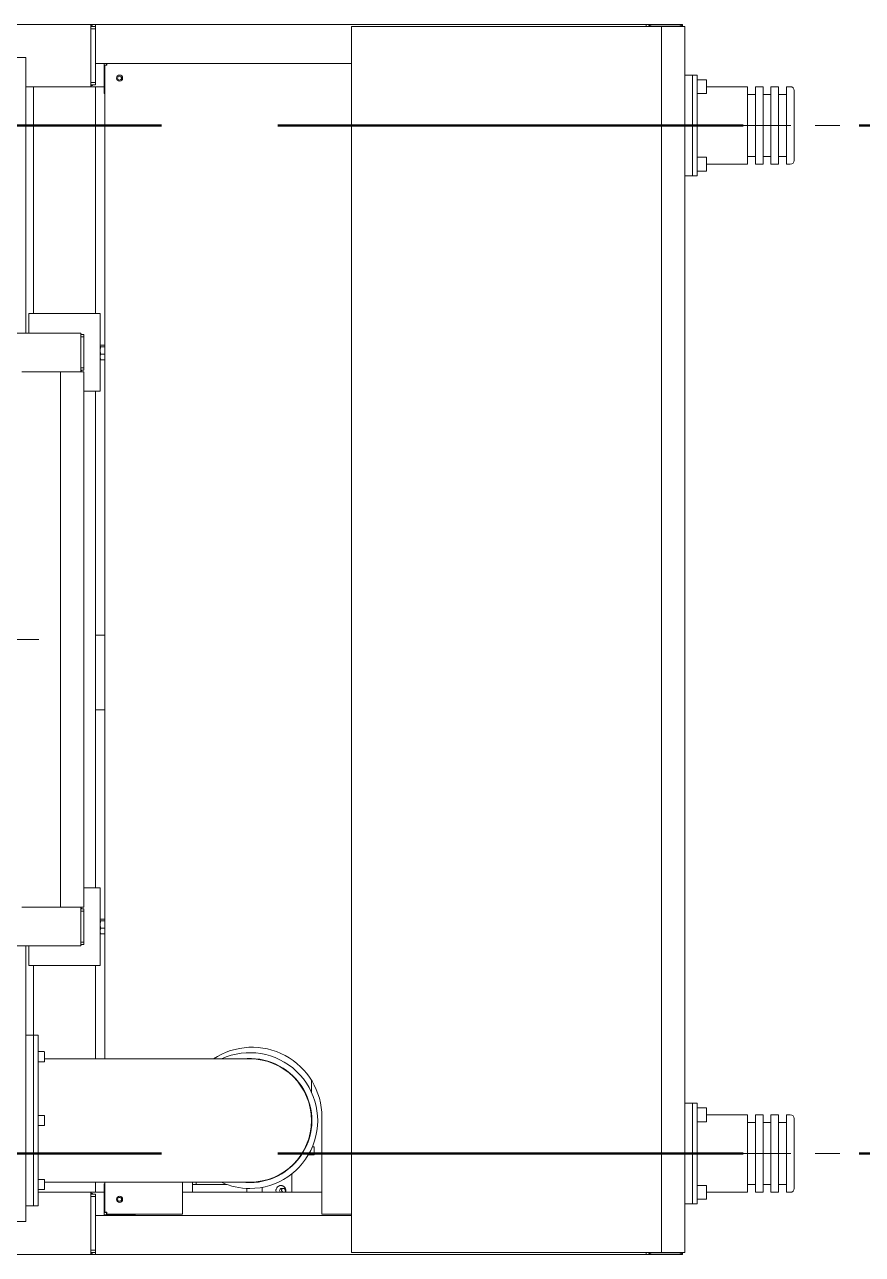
# Model space of a CAD drawing. Header units: millimetres. Extents: x 163705 to 1616509, y 81827 to 302547.
# Drawn here: x 916858 to 917938, y 145867 to 147452 of the extents above; entities that cross this region are included whole.
import ezdxf

# ---------------------------------------------------------------- set-up
doc = ezdxf.new("R2010")
doc.units = ezdxf.units.MM
doc.header["$LTSCALE"] = 10
doc.linetypes.add('ACAD_ISO02W100', pattern=[15, 12, -3])
doc.linetypes.add('CENTER2', pattern=[28.575, 19.05, -3.175, 3.175, -3.175])
doc.layers.add('1-中心线', color=1, linetype='CENTER2', lineweight=0)
doc.layers.add('1-设备轮廓', color=2, linetype='Continuous', lineweight=18)

# ---------------------------------------------------------------- blocks, each defined once
blk = doc.blocks.new('SW_CENTERMARKSYMBOL_0')
at = {"lineweight": 18}
for p, q in [((0, 5), (0, 774.5)), ((-5, 0), (-774.5, 0)), ((0, 0), (-2.5, 0)), ((0, 0), (0, 2.5)), ((0, 0), (0, -2.5)), ((0, 0), (2.5, 0)), ((5, 0), (774.5, 0)), ((0, -5), (0, -774.5))]:
    blk.add_line(p, q, dxfattribs=at)
blk = doc.blocks.new('G$C8841F3B5')
for p, q in [((329.9, 16.5), (329.9, 1596.5)), ((329.9, 1596.5), (359.9, 1596.5)), ((332.9, 1597.2), (332.9, 1599)), ((332.9, 1599), (337.9, 1599)), ((334.9, 1597), (334.4, 1596.5)), ((374.9, 1597), (334.9, 1597)), ((371.9, 1599), (337.9, 1599)), ((359.9, 16.5), (359.9, 1596.5)), ((359.9, 1596.5), (759.9, 1596.5)), ((359.9, 16.5), (359.9, 1596.5)), ((371.9, 1599), (379.9, 1599)), ((375.4, 1596.5), (374.9, 1597)), ((1089.9, 1599), (379.9, 1599)), ((379.9, 1596.5), (379.9, 1599)), ((759.9, 16.5), (759.9, 1596.5)), ((1095.9, 1599), (1089.9, 1599)), ((1089.9, 1599), (1089.9, 1591)), ((1095.9, 1596.5), (1089.9, 1596.5)), ((1095.9, 1593.5), (1089.9, 1593.5)), ((1089.9, 1591), (1089.9, 1557)), ((1095.9, 1599), (1328.5, 1599)), ((1095.9, 1589), (1095.9, 1599)), ((1095.9, 1529), (1095.9, 1589)), ((1089.9, 1557), (1089.9, 1551.2)), ((1179.9, 1556.5), (2679.9, 1556.5)), ((1179.9, 1201.5), (1179.9, 1556.5)), ((1075.7, 1549), (759.9, 1549)), ((1075.7, 1549), (1075.7, 1547.5)), ((1089.9, 1549), (1075.7, 1549)), ((1077.9, 1546.8), (1076.4, 1546.8)), ((1077.9, 1546.8), (1077.9, 266)), ((1078.9, 1549), (1078.9, 1510)), ((1089.9, 1524.5), (1089.9, 1551.2)), ((301.9, 1516.5), (301.9, 1527.9)), ((313.9, 1528), (302, 1528)), ((313.9, 1404), (313.9, 1534)), ((313.9, 1534), (319.9, 1534)), ((319.9, 1534), (319.9, 1404)), ((319.9, 1534), (329.9, 1534)), ((1095.9, 1524.5), (1089.9, 1524.5)), ((1089.9, 1521.5), (1089.9, 1524.5)), ((1095.9, 1519), (1095.9, 1529)), ((188.9, 1514), (188.9, 1469)), ((198.9, 1519), (193.9, 1519)), ((198.9, 1519), (198.9, 1469)), ((208.9, 1509), (198.9, 1509)), ((218.9, 1519), (208.9, 1519)), ((208.9, 1519), (208.9, 1469)), ((218.9, 1519), (218.9, 1469)), ((228.9, 1509), (218.9, 1509)), ((238.9, 1519), (228.9, 1519)), ((228.9, 1519), (228.9, 1469)), ((238.9, 1519), (238.9, 1469)), ((248.9, 1509), (238.9, 1509)), ((301.9, 1519), (248.9, 1519)), ((248.9, 1519), (248.9, 1469)), ((301.9, 1510.1), (301.9, 1516.5)), ((302, 1510), (313.9, 1510)), ((1078.9, 1510), (1077.9, 1510)), ((1089.9, 1519), (1078.9, 1519)), ((1095.9, 1521.5), (1089.9, 1521.5)), ((1089.9, 1226.5), (1089.9, 1519)), ((1089.9, 1519), (1099.9, 1519)), ((1099.9, 1519), (1159.9, 1519)), ((1159.9, 1519), (1169.9, 1519)), ((1169.9, 1519), (1179.9, 1519)), ((1169.9, 1226.5), (1169.9, 1519)), ((188.9, 1469), (188.9, 1424)), ((198.9, 1469), (198.9, 1419)), ((208.9, 1469), (208.9, 1419)), ((218.9, 1469), (218.9, 1419)), ((228.9, 1469), (228.9, 1419)), ((238.9, 1469), (238.9, 1419)), ((248.9, 1469), (248.9, 1419)), ((198.9, 1429), (208.9, 1429)), ((218.9, 1429), (228.9, 1429)), ((238.9, 1429), (248.9, 1429)), ((301.9, 1417.9), (301.9, 1427.9)), ((313.9, 1428), (302, 1428)), ((193.9, 1419), (198.9, 1419)), ((208.9, 1419), (218.9, 1419)), ((228.9, 1419), (238.9, 1419)), ((248.9, 1419), (301.9, 1419)), ((301.9, 1410.1), (301.9, 1417.9)), ((302, 1410), (313.9, 1410)), ((313.9, 1404), (319.9, 1404)), ((319.9, 1404), (329.9, 1404)), ((1083.9, 1226.5), (1083.9, 1126.5)), ((1083.9, 1226.5), (1090.9, 1226.5)), ((1090.9, 1226.5), (1168.9, 1226.5)), ((1168.9, 1226.5), (1175.9, 1226.5)), ((1175.9, 1226.5), (1175.9, 1201.5)), ((1108.9, 1199.5), (1104.9, 1199.5)), ((1104.9, 1196.5), (1104.9, 1199.5)), ((1108.9, 1196.5), (1104.9, 1196.5)), ((1104.9, 1156.5), (1104.9, 1196.5)), ((1108.9, 1193.5), (1108.9, 1201.5)), ((1108.9, 1201.5), (1854.9, 1201.5)), ((1108.9, 1159.5), (1108.9, 1193.5)), ((1083.5, 1185.9), (1077.9, 1185.9)), ((1083.5, 1183.9), (1077.9, 1183.9)), ((1083.5, 1174.4), (1077.9, 1174.4)), ((1083.5, 1185.9), (1083.7, 1185.3)), ((1083.5, 1183.9), (1083.9, 1179.1)), ((1083.9, 1179.1), (1083.5, 1174.4)), ((1083.5, 1174.4), (1083.9, 1170.7)), ((1083.9, 1185.1), (1083.8, 1185.3)), ((1083.5, 1167.1), (1077.9, 1167.1)), ((1083.9, 1170.7), (1083.5, 1167.1)), ((1083.8, 1167.7), (1083.9, 1167.9)), ((1108.9, 1151.5), (1108.9, 1159.5)), ((1108.9, 1156.5), (1104.9, 1156.5)), ((1104.9, 1153.5), (1104.9, 1156.5)), ((1108.9, 1153.5), (1104.9, 1153.5)), ((1104.9, 461.5), (1104.9, 1151.5)), ((1104.9, 1151.5), (1108.9, 1151.5)), ((1108.9, 1151.5), (1134.9, 1151.5)), ((1134.9, 461.5), (1134.9, 1151.5)), ((1134.9, 1151.5), (1142.9, 1151.5)), ((1142.9, 1151.5), (1176.9, 1151.5)), ((1176.9, 1151.5), (1184.9, 1151.5)), ((1083.9, 1126.5), (1090.9, 1126.5)), ((1089.9, 486.5), (1089.9, 1126.5)), ((1090.9, 1126.5), (1104.9, 1126.5)), ((1089.9, 812), (1077.9, 812)), ((1089.9, 716), (1077.9, 716)), ((1083.9, 386.5), (1083.9, 486.5)), ((1083.9, 486.5), (1090.9, 486.5)), ((1090.9, 486.5), (1104.9, 486.5)), ((1108.9, 461.5), (1104.9, 461.5)), ((1108.9, 453.5), (1108.9, 461.5)), ((1108.9, 461.5), (1134.9, 461.5)), ((1142.9, 461.5), (1134.9, 461.5)), ((1142.9, 461.5), (1176.9, 461.5)), ((1184.9, 461.5), (1176.9, 461.5)), ((1083.5, 445.9), (1077.9, 445.9)), ((1083.5, 443.9), (1077.9, 443.9)), ((1083.5, 445.9), (1083.7, 445.3)), ((1083.5, 443.9), (1083.9, 439.1)), ((1083.9, 445.1), (1083.8, 445.3)), ((1108.9, 459.5), (1104.9, 459.5)), ((1104.9, 456.5), (1104.9, 459.5)), ((1108.9, 456.5), (1104.9, 456.5)), ((1104.9, 416.5), (1104.9, 456.5)), ((1108.9, 419.5), (1108.9, 453.5)), ((1083.5, 434.4), (1077.9, 434.4)), ((1083.9, 439.1), (1083.5, 434.4)), ((1083.5, 434.4), (1083.9, 430.7)), ((1083.9, 430.7), (1083.5, 427.1)), ((1083.5, 427.1), (1077.9, 427.1)), ((1083.8, 427.7), (1083.9, 427.9)), ((1108.9, 416.5), (1104.9, 416.5)), ((1104.9, 413.5), (1104.9, 416.5)), ((1108.9, 413.5), (1104.9, 413.5)), ((1108.9, 411.5), (1108.9, 419.5)), ((1108.9, 411.5), (1854.9, 411.5)), ((1175.9, 386.5), (1175.9, 411.5)), ((1179.9, 56.5), (1179.9, 411.5)), ((1083.9, 386.5), (1090.9, 386.5)), ((1089.9, 266), (1089.9, 386.5)), ((1090.9, 386.5), (1168.9, 386.5)), ((1168.9, 386.5), (1175.9, 386.5)), ((1169.9, 296.5), (1169.9, 386.5)), ((1169.9, 296.5), (1163.9, 296.5)), ((1163.9, 76.5), (1163.9, 296.5)), ((1179.9, 296.5), (1169.9, 296.5)), ((1169.9, 76.5), (1169.9, 296.5)), ((1169.9, 296.5), (1169.9, 76.5)), ((1155.9, 262.4), (1155.9, 275.2)), ((1163.9, 275.3), (1156, 275.3)), ((1119.9, 266), (890.9, 266)), ((1155.9, 266), (1119.9, 266)), ((1156, 262.3), (1163.9, 262.3)), ((811.4, 238.4), (811.4, 223.1)), ((313.9, 209), (313.9, 79)), ((313.9, 209), (319.9, 209)), ((319.9, 209), (329.9, 209)), ((319.9, 79), (319.9, 209)), ((198.9, 194), (193.9, 194)), ((198.9, 194), (198.9, 94)), ((218.9, 194), (208.9, 194)), ((208.9, 194), (208.9, 94)), ((218.9, 194), (218.9, 94)), ((238.9, 194), (228.9, 194)), ((228.9, 194), (228.9, 94)), ((238.9, 194), (238.9, 94)), ((301.9, 194), (248.9, 194)), ((248.9, 194), (248.9, 94)), ((301.9, 185.1), (301.9, 202.9)), ((313.9, 203), (302, 203)), ((797.9, 68.5), (797.9, 191)), ((1155.9, 180.1), (1155.9, 192.9)), ((1163.9, 193), (1156, 193)), ((188.9, 189), (188.9, 99)), ((208.9, 184), (198.9, 184)), ((228.9, 184), (218.9, 184)), ((248.9, 184), (238.9, 184)), ((302, 185), (313.9, 185)), ((1156, 180), (1163.9, 180)), ((808, 152.5), (808, 142.5)), ((808, 152.5), (810.3, 152.5)), ((808, 142.5), (815.2, 142.5)), ((836.8, 117.7), (836.8, 94)), ((198.9, 104), (208.9, 104)), ((218.9, 104), (228.9, 104)), ((238.9, 104), (248.9, 104)), ((301.9, 85.1), (301.9, 102.9)), ((313.9, 103), (302, 103)), ((850.1, 99), (847.6, 99)), ((850.9, 102.7), (850.6, 102.7)), ((874.8, 94), (874.8, 100.5)), ((890.9, 107), (1119.9, 107)), ((894.9, 99.1), (894.9, 94)), ((959.9, 104), (920, 104)), ((959.9, 104), (959.9, 107)), ((964.9, 104), (959.9, 104)), ((964.9, 107), (964.9, 104)), ((964.9, 104), (964.9, 94)), ((977.9, 107), (977.9, 68.5)), ((1077.9, 107), (1077.9, 68.2)), ((1078.9, 105), (1077.9, 105)), ((1078.9, 65), (1078.9, 105)), ((1089.9, 94), (1089.9, 107)), ((1119.9, 107), (1155.9, 107)), ((1155.9, 97.8), (1155.9, 110.6)), ((1163.9, 110.7), (1156, 110.7)), ((1156, 97.7), (1163.9, 97.7)), ((193.9, 94), (198.9, 94)), ((208.9, 94), (218.9, 94)), ((228.9, 94), (238.9, 94)), ((248.9, 94), (301.9, 94)), ((302, 85), (313.9, 85)), ((977.9, 94), (797.9, 94)), ((1089.9, 94), (1078.9, 94)), ((1099.9, 94), (1089.9, 94)), ((1095.9, 91.5), (1089.9, 91.5)), ((1089.9, 88.5), (1089.9, 91.5)), ((1095.9, 88.5), (1089.9, 88.5)), ((1089.9, 61.8), (1089.9, 88.5)), ((1095.9, 84), (1095.9, 94)), ((1095.9, 24), (1095.9, 84)), ((1159.9, 94), (1099.9, 94)), ((1163.9, 94), (1159.9, 94)), ((313.9, 79), (319.9, 79)), ((319.9, 79), (329.9, 79)), ((759.9, 66), (797.9, 66)), ((759.9, 64), (1089.9, 64)), ((797.9, 68.5), (797.9, 66)), ((977.9, 66), (977.9, 68.5)), ((977.9, 66), (1075.7, 66)), ((1038.9, 66), (1038.9, 65)), ((1038.9, 65), (1078.9, 65)), ((1075.7, 66), (1075.7, 67.5)), ((1077.9, 68.2), (1076.4, 68.2)), ((1163.9, 76.5), (1169.9, 76.5)), ((1169.9, 76.5), (1179.9, 76.5)), ((1089.9, 56), (1089.9, 61.8)), ((1089.9, 22), (1089.9, 56)), ((1179.9, 56.5), (2679.9, 56.5)), ((329.9, 16.5), (359.9, 16.5)), ((334.4, 16.5), (334.9, 16)), ((334.9, 16), (374.9, 16)), ((359.9, 16.5), (759.9, 16.5)), ((374.9, 16), (375.4, 16.5)), ((379.9, 14), (379.9, 16.5)), ((1089.9, 14), (1089.9, 22)), ((1095.9, 19.5), (1089.9, 19.5)), ((1095.9, 16.5), (1089.9, 16.5)), ((1095.9, 14), (1095.9, 24)), ((332.9, 15.8), (332.9, 14)), ((337.9, 14), (332.9, 14)), ((371.9, 14), (337.9, 14)), ((379.9, 14), (371.9, 14)), ((379.9, 14), (1089.9, 14)), ((1095.9, 14), (1089.9, 14)), ((1328.5, 14), (1095.9, 14))]:
    blk.add_line(p, q)
at = {"flags": 128}
for points in [[(1095.9, 1598.2), (1094.3, 1597.3), (1093.3, 1596.5)], [(1093.3, 1521.5), (1094.3, 1520.7), (1095.9, 1519.8)], [(1108.9, 1200.4), (1108.4, 1200.2), (1107.6, 1199.5)], [(1107.6, 1153.5), (1108.4, 1152.8), (1108.9, 1152.6)], [(1108.9, 460.4), (1108.4, 460.2), (1107.6, 459.5)], [(1107.6, 413.5), (1108.4, 412.8), (1108.9, 412.6)], [(890.9, 106.5), (896.2, 106.7), (899.9, 107)], [(1095.9, 93.2), (1094.3, 92.3), (1093.3, 91.5)], [(1093.3, 16.5), (1094.3, 15.7), (1095.9, 14.8)]]:
    blk.add_lwpolyline(points, dxfattribs=at)
for centre, radius in [((1058.9, 1530), 4), ((1058.9, 1530), 2.5), ((1058.9, 85), 4), ((1058.9, 85), 2.5)]:
    blk.add_circle(centre, radius)
for centre, radius, start, end in [((337.9, 1591), 8, 90, 136.5675), ((371.9, 1591), 8, 43.4325, 90), ((302, 1527.9), 0.1, 90, 180), ((193.9, 1514), 5, 90, 180), ((302, 1510.1), 0.1, 180, 270), ((302, 1427.9), 0.1, 90, 180), ((193.9, 1424), 5, 180, 270), ((302, 1410.1), 0.1, 180, 270), ((887.9, 191), 90, 56.4427, 180), ((890.9, 186.5), 87.5, 65.3087, 270), ((1156, 275.2), 0.1, 90, 180), ((890.9, 186.5), 80, 83.5908, 270), ((890.9, 186.5), 79.5, 90, 180), ((1156, 262.4), 0.1, 180, 270), ((193.9, 189), 5, 90, 180), ((302, 202.9), 0.1, 90, 180), ((1156, 192.9), 0.1, 90, 180), ((302, 185.1), 0.1, 180, 270), ((890.9, 186.5), 79.5, 180, 270), ((1156, 180.1), 0.1, 180, 270), ((193.9, 99), 5, 180, 270), ((302, 102.9), 0.1, 90, 180), ((850.1, 96.5), 2.46, 359.0242, 88.9898), ((850.1, 96.5), 2.46, 271.0102, 0.9758), ((890.9, 186.5), 87.5, 270, 294.6913), ((1156, 110.6), 0.1, 90, 180), ((1156, 97.8), 0.1, 180, 270), ((302, 85.1), 0.1, 180, 270), ((337.9, 22), 8, 223.4325, 270), ((371.9, 22), 8, 270, 316.5675)]:
    blk.add_arc(centre, radius, start, end)
for points in [[(1075.7, 1549), (1075.6, 1549), (1075.6, 1548.9), (1075.5, 1548.3), (1075.5, 1547.5), (1075.4, 1546.8), (1075.4, 1546.5)], [(1075.7, 1547.5), (1075.6, 1547.5), (1075.6, 1547.5), (1075.5, 1547.2), (1075.5, 1546.9), (1075.4, 1546.6), (1075.4, 1546.5)], [(1075.4, 1546.5), (1075.7, 1546.5), (1076.4, 1546.6), (1077.2, 1546.6), (1077.8, 1546.7), (1077.8, 1546.8), (1077.9, 1546.8)], [(1075.4, 1546.5), (1075.5, 1546.5), (1075.8, 1546.6), (1076.1, 1546.6), (1076.3, 1546.7), (1076.4, 1546.8), (1076.4, 1546.8)], [(1075.4, 68.5), (1075.4, 68.2), (1075.5, 67.5), (1075.5, 66.7), (1075.6, 66.1), (1075.6, 66), (1075.7, 66)], [(1075.4, 68.5), (1075.4, 68.4), (1075.5, 68.1), (1075.5, 67.8), (1075.6, 67.5), (1075.6, 67.5), (1075.7, 67.5)], [(1077.9, 68.2), (1077.8, 68.2), (1077.8, 68.3), (1077.2, 68.4), (1076.4, 68.4), (1075.7, 68.5), (1075.4, 68.5)], [(1076.4, 68.2), (1076.4, 68.2), (1076.3, 68.3), (1076.1, 68.4), (1075.8, 68.4), (1075.5, 68.5), (1075.4, 68.5)]]:
    blk.add_open_spline(points, degree=3)
for points, knots in [([(1083.9, 1184.9), (1083.8, 1184.6), (1083.8, 1184.3), (1083.6, 1183.9), (1083.5, 1183.9)], [0, 0, 0, 0, 0.776967, 1, 1, 1, 1]), ([(1083.5, 1167.1), (1083.6, 1167.1), (1083.7, 1167.4), (1083.8, 1167.6), (1083.8, 1167.7)], [0, 0, 0, 0, 0.351615, 1, 1, 1, 1]), ([(1083.9, 444.9), (1083.8, 444.6), (1083.8, 444.3), (1083.6, 443.9), (1083.5, 443.9)], [0, 0, 0, 0, 0.776967, 1, 1, 1, 1]), ([(1083.5, 427.1), (1083.6, 427.1), (1083.7, 427.4), (1083.8, 427.6), (1083.8, 427.7)], [0, 0, 0, 0, 0.351615, 1, 1, 1, 1]), ([(836.5, 117.5), (836.5, 117.6), (836.5, 117.8), (836.6, 118), (836.6, 118.1)], [0, 0, 0, 0, 0.644146, 1, 1, 1, 1]), ([(836.8, 115.6), (836.8, 115.6), (836.7, 115.7), (836.6, 116.1), (836.6, 116.6), (836.6, 117.1), (836.5, 117.4), (836.5, 117.5)], [0, 0, 0, 0, 0.037113, 0.357304, 0.677307, 0.839506, 1, 1, 1, 1]), ([(850.6, 102.7), (850.3, 102.7), (849.6, 102.7), (848.4, 102.3), (847.1, 101.7), (846.1, 100.8), (845.3, 99.6), (844.7, 98.3), (844.5, 97.3), (844.5, 96.6), (844.5, 96.5)], [0, 0, 0, 0, 0.099061, 0.241568, 0.383989, 0.526548, 0.669427, 0.812728, 0.956468, 1, 1, 1, 1]), ([(844.5, 96.5), (844.5, 96.2), (844.6, 95.4), (844.8, 94.6), (845, 94.1), (845.1, 94)], [0, 0, 0, 0, 0.340099, 0.886478, 1, 1, 1, 1]), ([(845, 96.5), (845.1, 96.8), (845.2, 97.2), (845.6, 97.8), (845.9, 98.2), (846.2, 98.5), (846.4, 98.7), (846.7, 98.8), (847.1, 99), (847.6, 99), (848.1, 99), (848.6, 98.8), (849, 98.6), (849.5, 98.2), (849.8, 97.8), (850, 97.2), (849.9, 96.8), (849.9, 96.5)], [0, 0, 0, 0, 0.124751, 0.187894, 0.249598, 0.312209, 0.334371, 0.374802, 0.443669, 0.499768, 0.555924, 0.624872, 0.666262, 0.749989, 0.811949, 0.875055, 1, 1, 1, 1]), ([(849.9, 96.5), (849.9, 96.5), (849.9, 96.5), (849.9, 96.5), (849.9, 96.5), (849.8, 96.2), (849.6, 95.8), (849.3, 95.3), (849, 94.9), (848.6, 94.5), (848.2, 94.2), (847.7, 94), (847.1, 94), (846.8, 94), (846.6, 94.1), (846.5, 94.1), (846.4, 94.1), (846, 94.2), (845.6, 94.5), (845.2, 94.9), (845, 95.3), (845, 95.7), (845, 96.1), (845, 96.3), (845, 96.5)], [0, 0, 0, 0, 0.000121, 0.001193, 0.004277, 0.01612, 0.124813, 0.19312, 0.249645, 0.305191, 0.374274, 0.436746, 0.499081, 0.561398, 0.561867, 0.566033, 0.57802, 0.62401, 0.693364, 0.74889, 0.805592, 0.874275, 0.917971, 1, 1, 1, 1]), ([(857.2, 96.5), (857.2, 96.9), (857.1, 97.7), (856.6, 99.3), (855.4, 101), (853.6, 102.2), (852.1, 102.7), (851.3, 102.8), (850.9, 102.7), (850.9, 102.7)], [0, 0, 0, 0, 0.11921, 0.251113, 0.500022, 0.749257, 0.88033, 0.999335, 1, 1, 1, 1]), ([(856.6, 94), (856.7, 94.3), (857.1, 95.1), (857.2, 96), (857.2, 96.5)], [0, 0, 0, 0, 0.407383, 1, 1, 1, 1])]:
    blk.add_open_spline(points, degree=3, knots=knots)
at = {"layer": '1-中心线'}
for p, q in [((383.9, 1469), (118.9, 1469)), ((383.9, 144), (118.9, 144))]:
    blk.add_line(p, q, dxfattribs=at)
at = {"layer": '1-中心线', "lineweight": 0}
blk.add_blockref('SW_CENTERMARKSYMBOL_0', (1929.9, 806.5), dxfattribs=at)

msp = doc.modelspace()

# ---------------------------------------------------------------- linework, layer by layer
at = {"layer": '1-设备轮廓', "color": 5, "linetype": 'ACAD_ISO02W100', "lineweight": 50, "ltscale": 5}
for points in [[(878184.06, 147322.132), (918109.06, 147322.132)], [(878184.06, 145997.132), (918109.06, 145997.132)]]:
    msp.add_lwpolyline(points, dxfattribs=at)

# ---------------------------------------------------------------- block references
at = {"layer": '1-设备轮廓', "xscale": -1}
msp.add_blockref('G$C8841F3B5', (918038.94, 145853.132), dxfattribs=at)

doc.saveas('drawing.dxf')
